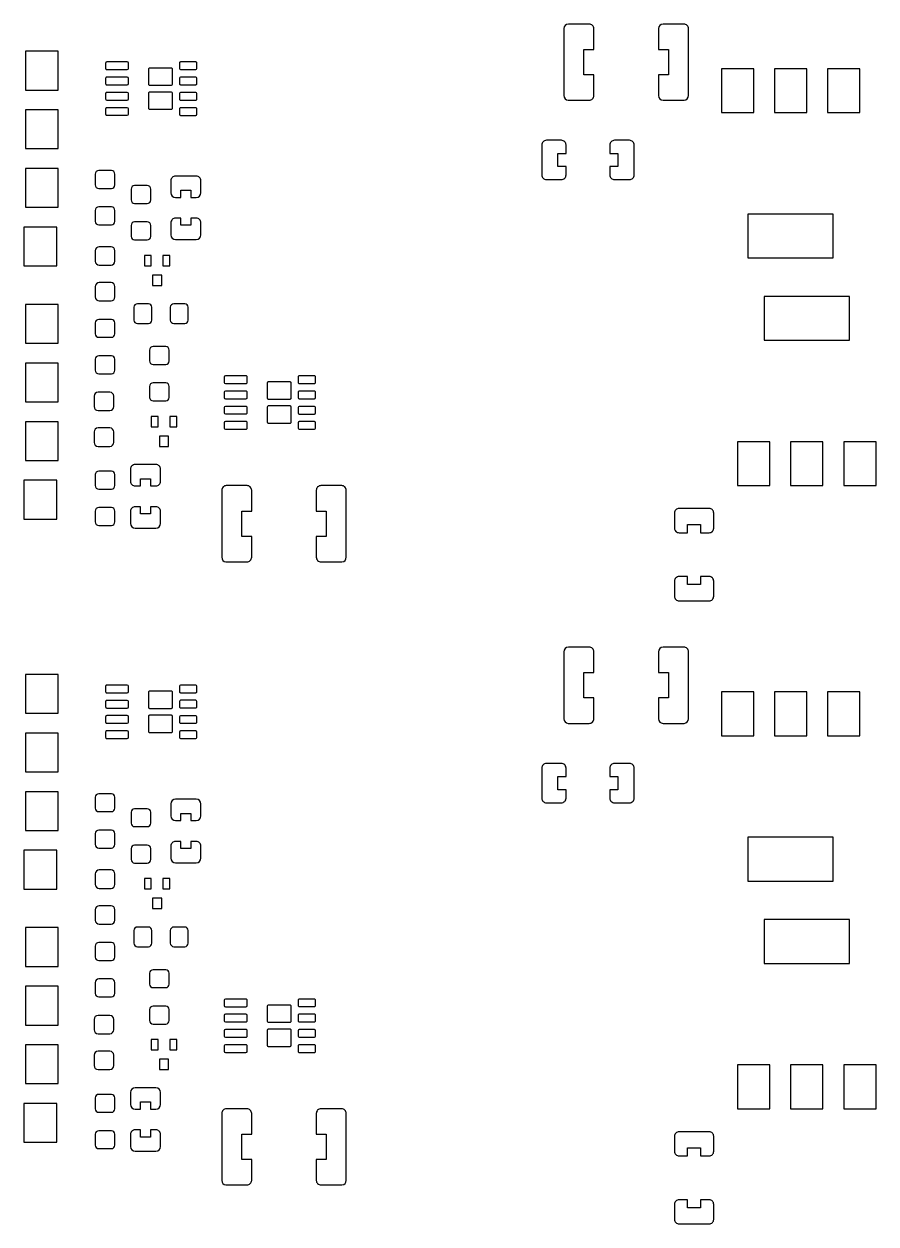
# Model space of a CAD drawing. Extents: x -210 to 210, y -160 to 160.
# Drawn here: x 91.3 to 128.2, y 26.4 to 78.4 of the extents above; entities that cross this region are included whole.
import ezdxf

# ---------------------------------------------------------------- set-up
doc = ezdxf.new("R2010")
doc.units = 0
doc.header["$MEASUREMENT"] = 0
doc.layers.get('0').update_dxf_attribs({"linetype": 'CONTINUOUS'})

msp = doc.modelspace()

# ---------------------------------------------------------------- linework, layer by layer
for points in [[(115.974004, 78.149995, 0.415094), (115.773994, 78.35), (115.773994, 78.35), (114.873994, 78.35), (114.873994, 78.35, 0.413671), (114.675, 78.149995), (114.675, 78.149995), (114.675, 75.25), (114.675, 75.25, 0.396248), (114.862002, 75.049995), (114.862002, 75.049995), (115.773994, 75.049995), (115.773994, 75.049995, 0.415101), (115.974004, 75.25), (115.974004, 75.25), (115.974004, 76.15), (115.974004, 76.15), (115.540996, 76.15), (115.540996, 76.15), (115.540996, 77.249995), (115.540996, 77.249995), (115.974004, 77.249995), (115.974004, 77.249995), (115.974004, 78.149995)], [(120.073994, 78.149995, 0.41508), (119.874004, 78.35), (119.874004, 78.35), (118.974004, 78.35), (118.974004, 78.35, 0.413671), (118.775, 78.149995), (118.775, 78.149995), (118.775, 77.249995), (118.775, 77.249995), (119.207998, 77.249995), (119.207998, 77.249995), (119.207998, 76.15), (119.207998, 76.15), (118.775, 76.15), (118.775, 76.15), (118.775, 75.25), (118.775, 75.25, 0.413678), (118.974004, 75.049995), (118.974004, 75.049995), (119.887002, 75.049995), (119.887002, 75.049995, 0.396233), (120.073994, 75.25), (120.073994, 75.25), (120.073994, 78.149995)], [(95.81, 76.655, 0.413956), (95.76, 76.705), (95.76, 76.705), (94.87, 76.705), (94.87, 76.705, 0.414357), (94.82, 76.655), (94.82, 76.655), (94.82, 76.425), (94.82, 76.425, 0.4145), (94.87, 76.375), (94.87, 76.375), (95.76, 76.375), (95.76, 76.375, 0.413899), (95.81, 76.425), (95.81, 76.425), (95.81, 76.655)], [(97.72, 76.393003, 0.414871), (97.67, 76.443003), (97.67, 76.443003), (96.727998, 76.443003), (96.727998, 76.443003, 0.41709), (96.677998, 76.393003), (96.677998, 76.393003), (96.677998, 75.75), (96.677998, 75.75, 0.416192), (96.727998, 75.7), (96.727998, 75.7), (97.67, 75.7), (97.67, 75.7, 0.413985), (97.72, 75.75), (97.72, 75.75), (97.72, 76.393003)], [(98.78, 76.656997, 0.416967), (98.73, 76.706997), (98.73, 76.706997), (98.07, 76.706997), (98.07, 76.706997, 0.417577), (98.02, 76.656997), (98.02, 76.656997), (98.02, 76.426997), (98.02, 76.426997, 0.411534), (98.07, 76.378003), (98.07, 76.378003), (98.73, 76.378003), (98.73, 76.378003, 0.410937), (98.78, 76.426997), (98.78, 76.426997), (98.78, 76.656997)], [(95.81, 75.995, 0.413899), (95.76, 76.045), (95.76, 76.045), (94.87, 76.045), (94.87, 76.045, 0.414299), (94.82, 75.995), (94.82, 75.995), (94.82, 75.765), (94.82, 75.765, 0.414557), (94.87, 75.715), (94.87, 75.715), (95.76, 75.715), (95.76, 75.715, 0.413956), (95.81, 75.765), (95.81, 75.765), (95.81, 75.995)], [(98.78, 75.998003, 0.411081), (98.73, 76.048003), (98.73, 76.048003), (98.07, 76.048003), (98.07, 76.048003, 0.411701), (98.02, 75.998003), (98.02, 75.998003), (98.02, 75.768003), (98.02, 75.768003, 0.417432), (98.07, 75.718003), (98.07, 75.718003), (98.73, 75.718003), (98.73, 75.718003, 0.416793), (98.78, 75.768003), (98.78, 75.768003), (98.78, 75.998003)], [(97.72, 75.35, 0.413956), (97.67, 75.4), (97.67, 75.4), (96.727998, 75.4), (96.727998, 75.4, 0.416221), (96.677998, 75.35), (96.677998, 75.35), (96.677998, 74.707002), (96.677998, 74.707002, 0.417148), (96.727998, 74.657002), (96.727998, 74.657002), (97.67, 74.657002), (97.67, 74.657002, 0.414843), (97.72, 74.707002), (97.72, 74.707002), (97.72, 75.35)], [(95.81, 75.335005, 0.413899), (95.76, 75.384995), (95.76, 75.384995), (94.87, 75.384995), (94.87, 75.384995, 0.414299), (94.82, 75.335005), (94.82, 75.335005), (94.82, 75.104995), (94.82, 75.104995, 0.414385), (94.87, 75.055005), (94.87, 75.055005), (95.76, 75.055005), (95.76, 75.055005, 0.41387), (95.81, 75.104995), (95.81, 75.104995), (95.81, 75.335005)], [(98.78, 75.332998, 0.411081), (98.73, 75.382998), (98.73, 75.382998), (98.07, 75.382998), (98.07, 75.382998, 0.411729), (98.02, 75.332998), (98.02, 75.332998), (98.02, 75.102998), (98.02, 75.102998, 0.4174), (98.07, 75.052002), (98.07, 75.052002), (98.73, 75.052002), (98.73, 75.052002, 0.416768), (98.78, 75.102998), (98.78, 75.102998), (98.78, 75.332998)], [(95.81, 74.675, 0.413899), (95.76, 74.725), (95.76, 74.725), (94.87, 74.725), (94.87, 74.725, 0.414328), (94.82, 74.675), (94.82, 74.675), (94.82, 74.445), (94.82, 74.445, 0.414442), (94.87, 74.395), (94.87, 74.395), (95.76, 74.395), (95.76, 74.395, 0.413871), (95.81, 74.445), (95.81, 74.445), (95.81, 74.675)], [(98.78, 74.671997, 0.416996), (98.73, 74.721997), (98.73, 74.721997), (98.07, 74.721997), (98.07, 74.721997, 0.417606), (98.02, 74.671997), (98.02, 74.671997), (98.02, 74.441997), (98.02, 74.441997, 0.411503), (98.07, 74.391997), (98.07, 74.391997), (98.73, 74.391997), (98.73, 74.391997, 0.410912), (98.78, 74.441997), (98.78, 74.441997), (98.78, 74.671997)], [(114.77, 73.11, 0.414364), (114.57, 73.310005), (114.57, 73.310005), (113.92, 73.310005), (113.92, 73.310005, 0.414421), (113.72, 73.11), (113.72, 73.11), (113.72, 71.81), (113.72, 71.81, 0.414414), (113.92, 71.609995), (113.92, 71.609995), (114.57, 71.609995), (114.57, 71.609995, 0.414364), (114.77, 71.81), (114.77, 71.81), (114.77, 72.177002), (114.77, 72.177002), (114.42, 72.177002), (114.42, 72.177002), (114.42, 72.742998), (114.42, 72.742998), (114.77, 72.742998), (114.77, 72.742998), (114.77, 73.11)], [(117.72, 73.11, 0.414392), (117.52, 73.310005), (117.52, 73.310005), (116.87, 73.310005), (116.87, 73.310005, 0.414414), (116.67, 73.11), (116.67, 73.11), (116.67, 72.742998), (116.67, 72.742998), (117.02, 72.742998), (117.02, 72.742998), (117.02, 72.177002), (117.02, 72.177002), (116.67, 72.177002), (116.67, 72.177002), (116.67, 71.81), (116.67, 71.81, 0.414392), (116.87, 71.609995), (116.87, 71.609995), (117.52, 71.609995), (117.52, 71.609995, 0.414385), (117.72, 71.81), (117.72, 71.81), (117.72, 73.11)], [(95.225, 71.85, 0.414147), (95.075, 71.999995), (95.075, 71.999995), (94.525, 71.999995), (94.525, 71.999995, 0.414309), (94.375, 71.85), (94.375, 71.85), (94.375, 71.374995), (94.375, 71.374995, 0.414271), (94.525, 71.225), (94.525, 71.225), (95.075, 71.225), (95.075, 71.225, 0.414109), (95.225, 71.374995), (95.225, 71.374995), (95.225, 71.85)], [(98.95, 71.562002, 0.415087), (98.75, 71.763003), (98.75, 71.763003), (97.85, 71.763003), (97.85, 71.763003, 0.415144), (97.65, 71.562002), (97.65, 71.562002), (97.65, 71.037002), (97.65, 71.037002, 0.413727), (97.85, 70.836997), (97.85, 70.836997), (98.082998, 70.836997), (98.082998, 70.836997), (98.082998, 71.145996), (98.082998, 71.145996), (98.517002, 71.145996), (98.517002, 71.145996), (98.517002, 70.836997), (98.517002, 70.836997), (98.75, 70.836997), (98.75, 70.836997, 0.413656), (98.95, 71.037002), (98.95, 71.037002), (98.95, 71.562002)], [(96.775, 71.2, 0.414175), (96.625, 71.35), (96.625, 71.35), (96.075, 71.35), (96.075, 71.35, 0.414233), (95.925, 71.2), (95.925, 71.2), (95.925, 70.725), (95.925, 70.725, 0.414233), (96.075, 70.575), (96.075, 70.575), (96.625, 70.575), (96.625, 70.575, 0.414147), (96.775, 70.725), (96.775, 70.725), (96.775, 71.2)], [(95.225, 70.275, 0.414147), (95.075, 70.424995), (95.075, 70.424995), (94.525, 70.424995), (94.525, 70.424995, 0.41429), (94.375, 70.275), (94.375, 70.275), (94.375, 69.799995), (94.375, 69.799995, 0.414271), (94.525, 69.65), (94.525, 69.65), (95.075, 69.65), (95.075, 69.65, 0.414128), (95.225, 69.799995), (95.225, 69.799995), (95.225, 70.275)], [(96.775, 69.625, 0.414137), (96.625, 69.775), (96.625, 69.775), (96.075, 69.775), (96.075, 69.775, 0.414252), (95.925, 69.625), (95.925, 69.625), (95.925, 69.15), (95.925, 69.15, 0.414261), (96.075, 69), (96.075, 69), (96.625, 69), (96.625, 69, 0.414156), (96.775, 69.15), (96.775, 69.15), (96.775, 69.625)], [(98.95, 69.737002, 0.415051), (98.75, 69.936997), (98.75, 69.936997), (98.517002, 69.936997), (98.517002, 69.936997), (98.517002, 69.628999), (98.517002, 69.628999), (98.082998, 69.628999), (98.082998, 69.628999), (98.082998, 69.936997), (98.082998, 69.936997), (97.85, 69.936997), (97.85, 69.936997, 0.415152), (97.65, 69.737002), (97.65, 69.737002), (97.65, 69.211997), (97.65, 69.211997, 0.413678), (97.85, 69.012998), (97.85, 69.012998), (98.75, 69.012998), (98.75, 69.012998, 0.413642), (98.95, 69.211997), (98.95, 69.211997), (98.95, 69.737002)], [(95.225, 68.525, 0.404353), (95.055996, 68.7), (95.055996, 68.7), (94.544004, 68.7), (94.544004, 68.7, 0.404418), (94.375, 68.525), (94.375, 68.525), (94.375, 68.075), (94.375, 68.075, 0.404418), (94.544004, 67.9), (94.544004, 67.9), (95.055996, 67.9), (95.055996, 67.9, 0.404336), (95.225, 68.075), (95.225, 68.075), (95.225, 68.525)], [(95.225, 66.974995, 0.404385), (95.055996, 67.149995), (95.055996, 67.149995), (94.544004, 67.149995), (94.544004, 67.149995, 0.404449), (94.375, 66.974995), (94.375, 66.974995), (94.375, 66.524995), (94.375, 66.524995, 0.404441), (94.544004, 66.35), (94.544004, 66.35), (95.055996, 66.35), (95.055996, 66.35, 0.404376), (95.225, 66.524995), (95.225, 66.524995), (95.225, 66.974995)], [(96.825, 66.074995, 0.414166), (96.675, 66.225), (96.675, 66.225), (96.2, 66.225), (96.2, 66.225, 0.414242), (96.05, 66.074995), (96.05, 66.074995), (96.05, 65.525005), (96.05, 65.525005, 0.414271), (96.2, 65.375), (96.2, 65.375), (96.675, 65.375), (96.675, 65.375, 0.414128), (96.825, 65.525005), (96.825, 65.525005), (96.825, 66.074995)], [(98.4, 66.074995, 0.414156), (98.25, 66.225), (98.25, 66.225), (97.775, 66.225), (97.775, 66.225, 0.414318), (97.625, 66.074995), (97.625, 66.074995), (97.625, 65.525005), (97.625, 65.525005, 0.414318), (97.775, 65.375), (97.775, 65.375), (98.25, 65.375), (98.25, 65.375, 0.414185), (98.4, 65.525005), (98.4, 65.525005), (98.4, 66.074995)], [(95.225, 65.399995, 0.414166), (95.075, 65.55), (95.075, 65.55), (94.525, 65.55), (94.525, 65.55, 0.41429), (94.375, 65.399995), (94.375, 65.399995), (94.375, 64.925), (94.375, 64.925, 0.41429), (94.525, 64.774995), (94.525, 64.774995), (95.075, 64.774995), (95.075, 64.774995, 0.414128), (95.225, 64.925), (95.225, 64.925), (95.225, 65.399995)], [(95.225, 63.824995, 0.414175), (95.075, 63.975), (95.075, 63.975), (94.525, 63.975), (94.525, 63.975, 0.41429), (94.375, 63.824995), (94.375, 63.824995), (94.375, 63.35), (94.375, 63.35, 0.414271), (94.525, 63.199995), (94.525, 63.199995), (95.075, 63.199995), (95.075, 63.199995, 0.414118), (95.225, 63.35), (95.225, 63.35), (95.225, 63.824995)], [(97.575, 64.225005, 0.414147), (97.425, 64.375), (97.425, 64.375), (96.875, 64.375), (96.875, 64.375, 0.414299), (96.725, 64.225005), (96.725, 64.225005), (96.725, 63.75), (96.725, 63.75, 0.414271), (96.875, 63.599995), (96.875, 63.599995), (97.425, 63.599995), (97.425, 63.599995, 0.414147), (97.575, 63.75), (97.575, 63.75), (97.575, 64.225005)], [(100.952002, 63.055, 0.416911), (100.902002, 63.105), (100.902002, 63.105), (100.011992, 63.105), (100.011992, 63.105, 0.41159), (99.961992, 63.055), (99.961992, 63.055), (99.961992, 62.825), (99.961992, 62.825, 0.411562), (100.011992, 62.775), (100.011992, 62.775), (100.902002, 62.775), (100.902002, 62.775, 0.416998), (100.952002, 62.825), (100.952002, 62.825), (100.952002, 63.055)], [(103.922002, 63.056997, 0.419945), (103.872002, 63.107998), (103.872002, 63.107998), (103.212002, 63.107998), (103.212002, 63.107998, 0.414582), (103.162002, 63.056997), (103.162002, 63.056997), (103.162002, 62.827998), (103.162002, 62.827998, 0.414272), (103.212002, 62.778003), (103.212002, 62.778003), (103.872002, 62.778003), (103.872002, 62.778003, 0.419856), (103.922002, 62.827998), (103.922002, 62.827998), (103.922002, 63.056997)], [(95.175, 62.225, 0.40436), (95.005996, 62.4), (95.005996, 62.4), (94.494004, 62.4), (94.494004, 62.4, 0.404425), (94.325, 62.225), (94.325, 62.225), (94.325, 61.775), (94.325, 61.775, 0.404417), (94.494004, 61.6), (94.494004, 61.6), (95.005996, 61.6), (95.005996, 61.6, 0.40436), (95.175, 61.775), (95.175, 61.775), (95.175, 62.225)], [(97.575, 62.650005, 0.414137), (97.425, 62.8), (97.425, 62.8), (96.875, 62.8), (96.875, 62.8, 0.414299), (96.725, 62.650005), (96.725, 62.650005), (96.725, 62.175), (96.725, 62.175, 0.414261), (96.875, 62.025), (96.875, 62.025), (97.425, 62.025), (97.425, 62.025, 0.414147), (97.575, 62.175), (97.575, 62.175), (97.575, 62.650005)], [(100.952002, 62.395, 0.416882), (100.902002, 62.445), (100.902002, 62.445), (100.011992, 62.445), (100.011992, 62.445, 0.41159), (99.961992, 62.395), (99.961992, 62.395), (99.961992, 62.165), (99.961992, 62.165, 0.411562), (100.011992, 62.115), (100.011992, 62.115), (100.902002, 62.115), (100.902002, 62.115, 0.416969), (100.952002, 62.165), (100.952002, 62.165), (100.952002, 62.395)], [(102.862002, 62.793003, 0.417784), (102.812002, 62.843003), (102.812002, 62.843003), (101.87, 62.843003), (101.87, 62.843003, 0.413954), (101.82, 62.793003), (101.82, 62.793003), (101.82, 62.15), (101.82, 62.15, 0.413214), (101.87, 62.1), (101.87, 62.1), (102.812002, 62.1), (102.812002, 62.1, 0.417172), (102.862002, 62.15), (102.862002, 62.15), (102.862002, 62.793003)], [(103.922002, 62.396997, 0.419943), (103.872002, 62.447002), (103.872002, 62.447002), (103.212002, 62.447002), (103.212002, 62.447002, 0.4145), (103.162002, 62.396997), (103.162002, 62.396997), (103.162002, 62.167002), (103.162002, 62.167002, 0.408588), (103.212002, 62.116997), (103.212002, 62.116997), (103.872002, 62.116997), (103.872002, 62.116997, 0.413987), (103.922002, 62.167002), (103.922002, 62.167002), (103.922002, 62.396997)], [(100.952002, 61.735, 0.417056), (100.902002, 61.785), (100.902002, 61.785), (100.011992, 61.785), (100.011992, 61.785, 0.411675), (99.961992, 61.735), (99.961992, 61.735), (99.961992, 61.505), (99.961992, 61.505, 0.411562), (100.011992, 61.455), (100.011992, 61.455), (100.902002, 61.455), (100.902002, 61.455, 0.416969), (100.952002, 61.505), (100.952002, 61.505), (100.952002, 61.735)], [(102.862002, 61.75, 0.416882), (102.812002, 61.8), (102.812002, 61.8), (101.87, 61.8), (101.87, 61.8, 0.4131), (101.82, 61.75), (101.82, 61.75), (101.82, 61.106997), (101.82, 61.106997, 0.413982), (101.87, 61.057002), (101.87, 61.057002), (102.812002, 61.057002), (102.812002, 61.057002, 0.418074), (102.862002, 61.106997), (102.862002, 61.106997), (102.862002, 61.75)], [(103.922002, 61.732998, 0.414073), (103.872002, 61.783003), (103.872002, 61.783003), (103.212002, 61.783003), (103.212002, 61.783003, 0.408868), (103.162002, 61.732998), (103.162002, 61.732998), (103.162002, 61.503003), (103.162002, 61.503003, 0.414385), (103.212002, 61.452998), (103.212002, 61.452998), (103.872002, 61.452998), (103.872002, 61.452998, 0.419973), (103.922002, 61.503003), (103.922002, 61.503003), (103.922002, 61.732998)], [(95.175, 60.675, 0.404353), (95.005996, 60.85), (95.005996, 60.85), (94.494004, 60.85), (94.494004, 60.85, 0.404393), (94.325, 60.675), (94.325, 60.675), (94.325, 60.225), (94.325, 60.225, 0.404393), (94.494004, 60.05), (94.494004, 60.05), (95.005996, 60.05), (95.005996, 60.05, 0.404329), (95.175, 60.225), (95.175, 60.225), (95.175, 60.675)], [(100.952002, 61.075, 0.416969), (100.902002, 61.125), (100.902002, 61.125), (100.011992, 61.125), (100.011992, 61.125, 0.411675), (99.961992, 61.075), (99.961992, 61.075), (99.961992, 60.845), (99.961992, 60.845, 0.411533), (100.011992, 60.795), (100.011992, 60.795), (100.902002, 60.795), (100.902002, 60.795, 0.417027), (100.952002, 60.845), (100.952002, 60.845), (100.952002, 61.075)], [(103.922002, 61.071997, 0.419943), (103.872002, 61.122002), (103.872002, 61.122002), (103.212002, 61.122002), (103.212002, 61.122002, 0.4145), (103.162002, 61.071997), (103.162002, 61.071997), (103.162002, 60.842002), (103.162002, 60.842002, 0.408616), (103.212002, 60.791997), (103.212002, 60.791997), (103.872002, 60.791997), (103.872002, 60.791997, 0.414072), (103.922002, 60.842002), (103.922002, 60.842002), (103.922002, 61.071997)], [(95.225, 58.825, 0.414156), (95.075, 58.975), (95.075, 58.975), (94.525, 58.975), (94.525, 58.975, 0.414309), (94.375, 58.825), (94.375, 58.825), (94.375, 58.35), (94.375, 58.35, 0.41428), (94.525, 58.2), (94.525, 58.2), (95.075, 58.2), (95.075, 58.2, 0.414118), (95.225, 58.35), (95.225, 58.35), (95.225, 58.825)], [(97.2, 59.062002, 0.415094), (97, 59.262002), (97, 59.262002), (96.1, 59.262002), (96.1, 59.262002, 0.415137), (95.9, 59.062002), (95.9, 59.062002), (95.9, 58.538003), (95.9, 58.538003, 0.415173), (96.1, 58.336997), (96.1, 58.336997), (96.332998, 58.336997), (96.332998, 58.336997), (96.332998, 58.646001), (96.332998, 58.646001), (96.767002, 58.646001), (96.767002, 58.646001), (96.767002, 58.336997), (96.767002, 58.336997), (97, 58.336997), (97, 58.336997, 0.415101), (97.2, 58.538003), (97.2, 58.538003), (97.2, 59.062002)], [(101.15, 58.15, 0.414364), (100.95, 58.35), (100.95, 58.35), (100.05, 58.35), (100.05, 58.35, 0.414371), (99.85, 58.15), (99.85, 58.15), (99.85, 55.25), (99.85, 55.25, 0.395536), (100.037002, 55.05), (100.037002, 55.05), (100.95, 55.05), (100.95, 55.05, 0.414364), (101.15, 55.25), (101.15, 55.25), (101.15, 56.15), (101.15, 56.15), (100.717002, 56.15), (100.717002, 56.15), (100.717002, 57.25), (100.717002, 57.25), (101.15, 57.25), (101.15, 57.25), (101.15, 58.15)], [(105.25, 58.15, 0.414392), (105.05, 58.35), (105.05, 58.35), (104.15, 58.35), (104.15, 58.35, 0.414371), (103.95, 58.15), (103.95, 58.15), (103.95, 57.25), (103.95, 57.25), (104.382998, 57.25), (104.382998, 57.25), (104.382998, 56.15), (104.382998, 56.15), (103.95, 56.15), (103.95, 56.15), (103.95, 55.25), (103.95, 55.25, 0.414385), (104.15, 55.05), (104.15, 55.05), (105.062998, 55.05), (105.062998, 55.05, 0.395426), (105.25, 55.25), (105.25, 55.25), (105.25, 58.15)], [(95.225, 57.25, 0.414147), (95.075, 57.4), (95.075, 57.4), (94.525, 57.4), (94.525, 57.4, 0.41429), (94.375, 57.25), (94.375, 57.25), (94.375, 56.775), (94.375, 56.775, 0.414309), (94.525, 56.625), (94.525, 56.625), (95.075, 56.625), (95.075, 56.625, 0.414118), (95.225, 56.775), (95.225, 56.775), (95.225, 57.25)], [(97.2, 57.236997, 0.415101), (97, 57.438003), (97, 57.438003), (96.767002, 57.438003), (96.767002, 57.438003), (96.767002, 57.128999), (96.767002, 57.128999), (96.332998, 57.128999), (96.332998, 57.128999), (96.332998, 57.438003), (96.332998, 57.438003), (96.1, 57.438003), (96.1, 57.438003, 0.415173), (95.9, 57.236997), (95.9, 57.236997), (95.9, 56.712002), (95.9, 56.712002, 0.413692), (96.1, 56.512998), (96.1, 56.512998), (97, 56.512998), (97, 56.512998, 0.413642), (97.2, 56.712002), (97.2, 56.712002), (97.2, 57.236997)], [(121.17, 57.16, 0.414407), (120.97, 57.36), (120.97, 57.36), (119.67, 57.36), (119.67, 57.36, 0.414421), (119.47, 57.16), (119.47, 57.16), (119.47, 56.51), (119.47, 56.51, 0.414414), (119.67, 56.31), (119.67, 56.31), (120.036992, 56.31), (120.036992, 56.31), (120.036992, 56.66), (120.036992, 56.66), (120.602998, 56.66), (120.602998, 56.66), (120.602998, 56.31), (120.602998, 56.31), (120.97, 56.31), (120.97, 56.31, 0.414392), (121.17, 56.51), (121.17, 56.51), (121.17, 57.16)], [(121.17, 54.21, 0.4144), (120.97, 54.41), (120.97, 54.41), (120.602998, 54.41), (120.602998, 54.41), (120.602998, 54.06), (120.602998, 54.06), (120.036992, 54.06), (120.036992, 54.06), (120.036992, 54.41), (120.036992, 54.41), (119.67, 54.41), (119.67, 54.41, 0.414414), (119.47, 54.21), (119.47, 54.21), (119.47, 53.56), (119.47, 53.56, 0.414421), (119.67, 53.36), (119.67, 53.36), (120.97, 53.36), (120.97, 53.36, 0.414407), (121.17, 53.56), (121.17, 53.56), (121.17, 54.21)], [(115.974004, 51.15, 0.415087), (115.773994, 51.35), (115.773994, 51.35), (114.873994, 51.35), (114.873994, 51.35, 0.413664), (114.675, 51.15), (114.675, 51.15), (114.675, 48.25), (114.675, 48.25, 0.396234), (114.862002, 48.05), (114.862002, 48.05), (115.773994, 48.05), (115.773994, 48.05, 0.415101), (115.974004, 48.25), (115.974004, 48.25), (115.974004, 49.15), (115.974004, 49.15), (115.540996, 49.15), (115.540996, 49.15), (115.540996, 50.25), (115.540996, 50.25), (115.974004, 50.25), (115.974004, 50.25), (115.974004, 51.15)], [(120.073994, 51.15, 0.415073), (119.874004, 51.35), (119.874004, 51.35), (118.974004, 51.35), (118.974004, 51.35, 0.413664), (118.775, 51.15), (118.775, 51.15), (118.775, 50.25), (118.775, 50.25), (119.207998, 50.25), (119.207998, 50.25), (119.207998, 49.15), (119.207998, 49.15), (118.775, 49.15), (118.775, 49.15), (118.775, 48.25), (118.775, 48.25, 0.413678), (118.974004, 48.05), (118.974004, 48.05), (119.887002, 48.05), (119.887002, 48.05, 0.396212), (120.073994, 48.25), (120.073994, 48.25), (120.073994, 51.15)], [(95.81, 49.655, 0.414042), (95.76, 49.705), (95.76, 49.705), (94.87, 49.705), (94.87, 49.705, 0.414471), (94.82, 49.655), (94.82, 49.655), (94.82, 49.425), (94.82, 49.425, 0.414442), (94.87, 49.375), (94.87, 49.375), (95.76, 49.375), (95.76, 49.375, 0.413842), (95.81, 49.425), (95.81, 49.425), (95.81, 49.655)], [(97.72, 49.392998, 0.414957), (97.67, 49.442998), (97.67, 49.442998), (96.727998, 49.442998), (96.727998, 49.442998, 0.417206), (96.677998, 49.392998), (96.677998, 49.392998), (96.677998, 48.75), (96.677998, 48.75, 0.416106), (96.727998, 48.7), (96.727998, 48.7), (97.67, 48.7), (97.67, 48.7, 0.413842), (97.72, 48.75), (97.72, 48.75), (97.72, 49.392998)], [(98.78, 49.657998, 0.411138), (98.73, 49.708003), (98.73, 49.708003), (98.07, 49.708003), (98.07, 49.708003, 0.411843), (98.02, 49.657998), (98.02, 49.657998), (98.02, 49.428003), (98.02, 49.428003, 0.417316), (98.07, 49.377998), (98.07, 49.377998), (98.73, 49.377998), (98.73, 49.377998, 0.416678), (98.78, 49.428003), (98.78, 49.428003), (98.78, 49.657998)], [(95.81, 48.995, 0.413985), (95.76, 49.045), (95.76, 49.045), (94.87, 49.045), (94.87, 49.045, 0.414414), (94.82, 48.995), (94.82, 48.995), (94.82, 48.765), (94.82, 48.765, 0.4145), (94.87, 48.715), (94.87, 48.715), (95.76, 48.715), (95.76, 48.715, 0.413899), (95.81, 48.765), (95.81, 48.765), (95.81, 48.995)], [(98.78, 48.997998, 0.411166), (98.73, 49.047998), (98.73, 49.047998), (98.07, 49.047998), (98.07, 49.047998, 0.411786), (98.02, 48.997998), (98.02, 48.997998), (98.02, 48.767998), (98.02, 48.767998, 0.417317), (98.07, 48.718003), (98.07, 48.718003), (98.73, 48.718003), (98.73, 48.718003, 0.416707), (98.78, 48.767998), (98.78, 48.767998), (98.78, 48.997998)], [(95.81, 48.335, 0.414071), (95.76, 48.385), (95.76, 48.385), (94.87, 48.385), (94.87, 48.385, 0.414528), (94.82, 48.335), (94.82, 48.335), (94.82, 48.105), (94.82, 48.105, 0.414528), (94.87, 48.055), (94.87, 48.055), (95.76, 48.055), (95.76, 48.055, 0.413899), (95.81, 48.105), (95.81, 48.105), (95.81, 48.335)], [(97.72, 48.35, 0.414013), (97.67, 48.4), (97.67, 48.4), (96.727998, 48.4), (96.727998, 48.4, 0.41625), (96.677998, 48.35), (96.677998, 48.35), (96.677998, 47.706997), (96.677998, 47.706997, 0.416916), (96.727998, 47.656997), (96.727998, 47.656997), (97.67, 47.656997), (97.67, 47.656997, 0.414642), (97.72, 47.706997), (97.72, 47.706997), (97.72, 48.35)], [(98.78, 48.332998, 0.411223), (98.73, 48.383003), (98.73, 48.383003), (98.07, 48.383003), (98.07, 48.383003, 0.411843), (98.02, 48.332998), (98.02, 48.332998), (98.02, 48.103003), (98.02, 48.103003, 0.417519), (98.07, 48.052998), (98.07, 48.052998), (98.73, 48.052998), (98.73, 48.052998, 0.416852), (98.78, 48.103003), (98.78, 48.103003), (98.78, 48.332998)], [(95.81, 47.675, 0.414071), (95.76, 47.725), (95.76, 47.725), (94.87, 47.725), (94.87, 47.725, 0.414528), (94.82, 47.675), (94.82, 47.675), (94.82, 47.445), (94.82, 47.445, 0.414528), (94.87, 47.395), (94.87, 47.395), (95.76, 47.395), (95.76, 47.395, 0.413899), (95.81, 47.445), (95.81, 47.445), (95.81, 47.675)], [(98.78, 47.672998, 0.411138), (98.73, 47.722998), (98.73, 47.722998), (98.07, 47.722998), (98.07, 47.722998, 0.411843), (98.02, 47.672998), (98.02, 47.672998), (98.02, 47.442002), (98.02, 47.442002, 0.411648), (98.07, 47.393003), (98.07, 47.393003), (98.73, 47.393003), (98.73, 47.393003, 0.410993), (98.78, 47.442002), (98.78, 47.442002), (98.78, 47.672998)], [(114.77, 46.11, 0.414385), (114.57, 46.31), (114.57, 46.31), (113.92, 46.31), (113.92, 46.31, 0.414421), (113.72, 46.11), (113.72, 46.11), (113.72, 44.81), (113.72, 44.81, 0.414414), (113.92, 44.61), (113.92, 44.61), (114.57, 44.61), (114.57, 44.61, 0.414378), (114.77, 44.81), (114.77, 44.81), (114.77, 45.177002), (114.77, 45.177002), (114.42, 45.177002), (114.42, 45.177002), (114.42, 45.742998), (114.42, 45.742998), (114.77, 45.742998), (114.77, 45.742998), (114.77, 46.11)], [(117.72, 46.11, 0.414392), (117.52, 46.31), (117.52, 46.31), (116.87, 46.31), (116.87, 46.31, 0.414421), (116.67, 46.11), (116.67, 46.11), (116.67, 45.742998), (116.67, 45.742998), (117.02, 45.742998), (117.02, 45.742998), (117.02, 45.177002), (117.02, 45.177002), (116.67, 45.177002), (116.67, 45.177002), (116.67, 44.81), (116.67, 44.81, 0.414407), (116.87, 44.61), (116.87, 44.61), (117.52, 44.61), (117.52, 44.61, 0.4144), (117.72, 44.81), (117.72, 44.81), (117.72, 46.11)], [(95.225, 44.85, 0.414156), (95.075, 45), (95.075, 45), (94.525, 45), (94.525, 45, 0.414309), (94.375, 44.85), (94.375, 44.85), (94.375, 44.375), (94.375, 44.375, 0.41428), (94.525, 44.225), (94.525, 44.225), (95.075, 44.225), (95.075, 44.225, 0.414118), (95.225, 44.375), (95.225, 44.375), (95.225, 44.85)], [(98.95, 44.562998, 0.413628), (98.75, 44.762002), (98.75, 44.762002), (97.85, 44.762002), (97.85, 44.762002, 0.413678), (97.65, 44.562998), (97.65, 44.562998), (97.65, 44.036997), (97.65, 44.036997, 0.413713), (97.85, 43.837002), (97.85, 43.837002), (98.082998, 43.837002), (98.082998, 43.837002), (98.082998, 44.146001), (98.082998, 44.146001), (98.517002, 44.146001), (98.517002, 44.146001), (98.517002, 43.837002), (98.517002, 43.837002), (98.75, 43.837002), (98.75, 43.837002, 0.413642), (98.95, 44.036997), (98.95, 44.036997), (98.95, 44.562998)], [(96.775, 44.2, 0.414156), (96.625, 44.35), (96.625, 44.35), (96.075, 44.35), (96.075, 44.35, 0.414261), (95.925, 44.2), (95.925, 44.2), (95.925, 43.725), (95.925, 43.725, 0.414261), (96.075, 43.575), (96.075, 43.575), (96.625, 43.575), (96.625, 43.575, 0.414156), (96.775, 43.725), (96.775, 43.725), (96.775, 44.2)], [(95.225, 43.275, 0.414137), (95.075, 43.425), (95.075, 43.425), (94.525, 43.425), (94.525, 43.425, 0.41429), (94.375, 43.275), (94.375, 43.275), (94.375, 42.8), (94.375, 42.8, 0.414299), (94.525, 42.65), (94.525, 42.65), (95.075, 42.65), (95.075, 42.65, 0.414137), (95.225, 42.8), (95.225, 42.8), (95.225, 43.275)], [(96.775, 42.625, 0.414147), (96.625, 42.775), (96.625, 42.775), (96.075, 42.775), (96.075, 42.775, 0.414242), (95.925, 42.625), (95.925, 42.625), (95.925, 42.15), (95.925, 42.15, 0.414271), (96.075, 42), (96.075, 42), (96.625, 42), (96.625, 42, 0.414156), (96.775, 42.15), (96.775, 42.15), (96.775, 42.625)], [(98.95, 42.737002, 0.415051), (98.75, 42.936997), (98.75, 42.936997), (98.517002, 42.936997), (98.517002, 42.936997), (98.517002, 42.628999), (98.517002, 42.628999), (98.082998, 42.628999), (98.082998, 42.628999), (98.082998, 42.936997), (98.082998, 42.936997), (97.85, 42.936997), (97.85, 42.936997, 0.415145), (97.65, 42.737002), (97.65, 42.737002), (97.65, 42.211997), (97.65, 42.211997, 0.413699), (97.85, 42.011997), (97.85, 42.011997), (98.75, 42.011997), (98.75, 42.011997, 0.413635), (98.95, 42.211997), (98.95, 42.211997), (98.95, 42.737002)], [(95.225, 41.525, 0.404353), (95.055996, 41.7), (95.055996, 41.7), (94.544004, 41.7), (94.544004, 41.7, 0.404418), (94.375, 41.525), (94.375, 41.525), (94.375, 41.075), (94.375, 41.075, 0.404434), (94.544004, 40.9), (94.544004, 40.9), (95.055996, 40.9), (95.055996, 40.9, 0.404329), (95.225, 41.075), (95.225, 41.075), (95.225, 41.525)], [(95.225, 39.974998, 0.404377), (95.055996, 40.150002), (95.055996, 40.150002), (94.544004, 40.150002), (94.544004, 40.150002, 0.404454), (94.375, 39.974998), (94.375, 39.974998), (94.375, 39.524998), (94.375, 39.524998, 0.404449), (94.544004, 39.35), (94.544004, 39.35), (95.055996, 39.35), (95.055996, 39.35, 0.404384), (95.225, 39.524998), (95.225, 39.524998), (95.225, 39.974998)], [(96.825, 39.074998, 0.41419), (96.675, 39.225), (96.675, 39.225), (96.2, 39.225), (96.2, 39.225, 0.414242), (96.05, 39.074998), (96.05, 39.074998), (96.05, 38.525), (96.05, 38.525, 0.414261), (96.2, 38.375002), (96.2, 38.375002), (96.675, 38.375002), (96.675, 38.375002, 0.414128), (96.825, 38.525), (96.825, 38.525), (96.825, 39.074998)], [(98.4, 39.074998, 0.41418), (98.25, 39.225), (98.25, 39.225), (97.775, 39.225), (97.775, 39.225, 0.414314), (97.625, 39.074998), (97.625, 39.074998), (97.625, 38.525), (97.625, 38.525, 0.414309), (97.775, 38.375002), (97.775, 38.375002), (98.25, 38.375002), (98.25, 38.375002, 0.414175), (98.4, 38.525), (98.4, 38.525), (98.4, 39.074998)], [(95.225, 38.399998, 0.414161), (95.075, 38.55), (95.075, 38.55), (94.525, 38.55), (94.525, 38.55, 0.414285), (94.375, 38.399998), (94.375, 38.399998), (94.375, 37.925002), (94.375, 37.925002, 0.41429), (94.525, 37.774998), (94.525, 37.774998), (95.075, 37.774998), (95.075, 37.774998, 0.414128), (95.225, 37.925002), (95.225, 37.925002), (95.225, 38.399998)], [(95.225, 36.825002, 0.414142), (95.075, 36.975), (95.075, 36.975), (94.525, 36.975), (94.525, 36.975, 0.414276), (94.375, 36.825002), (94.375, 36.825002), (94.375, 36.35), (94.375, 36.35, 0.414285), (94.525, 36.199998), (94.525, 36.199998), (95.075, 36.199998), (95.075, 36.199998, 0.414128), (95.225, 36.35), (95.225, 36.35), (95.225, 36.825002)], [(97.575, 37.225, 0.414156), (97.425, 37.375), (97.425, 37.375), (96.875, 37.375), (96.875, 37.375, 0.414299), (96.725, 37.225), (96.725, 37.225), (96.725, 36.75), (96.725, 36.75, 0.414261), (96.875, 36.6), (96.875, 36.6), (97.425, 36.6), (97.425, 36.6, 0.414147), (97.575, 36.75), (97.575, 36.75), (97.575, 37.225)], [(100.952002, 36.054998, 0.416897), (100.902002, 36.105), (100.902002, 36.105), (100.011992, 36.105), (100.011992, 36.105, 0.411604), (99.961992, 36.054998), (99.961992, 36.054998), (99.961992, 35.825), (99.961992, 35.825, 0.411477), (100.011992, 35.774998), (100.011992, 35.774998), (100.902002, 35.774998), (100.902002, 35.774998, 0.416954), (100.952002, 35.825), (100.952002, 35.825), (100.952002, 36.054998)], [(103.922002, 36.057, 0.41993), (103.872002, 36.107998), (103.872002, 36.107998), (103.212002, 36.107998), (103.212002, 36.107998, 0.414582), (103.162002, 36.057), (103.162002, 36.057), (103.162002, 35.827998), (103.162002, 35.827998, 0.414258), (103.212002, 35.778), (103.212002, 35.778), (103.872002, 35.778), (103.872002, 35.778, 0.419841), (103.922002, 35.827998), (103.922002, 35.827998), (103.922002, 36.057)], [(95.175, 35.225, 0.404353), (95.005996, 35.4), (95.005996, 35.4), (94.494004, 35.4), (94.494004, 35.4, 0.404429), (94.325, 35.225), (94.325, 35.225), (94.325, 34.775), (94.325, 34.775, 0.404409), (94.494004, 34.6), (94.494004, 34.6), (95.005996, 34.6), (95.005996, 34.6, 0.404372), (95.175, 34.775), (95.175, 34.775), (95.175, 35.225)], [(97.575, 35.65, 0.414152), (97.425, 35.8), (97.425, 35.8), (96.875, 35.8), (96.875, 35.8, 0.414299), (96.725, 35.65), (96.725, 35.65), (96.725, 35.175), (96.725, 35.175, 0.414261), (96.875, 35.025), (96.875, 35.025), (97.425, 35.025), (97.425, 35.025, 0.414147), (97.575, 35.175), (97.575, 35.175), (97.575, 35.65)], [(100.952002, 35.395, 0.416882), (100.902002, 35.445), (100.902002, 35.445), (100.011992, 35.445), (100.011992, 35.445, 0.411604), (99.961992, 35.395), (99.961992, 35.395), (99.961992, 35.165), (99.961992, 35.165, 0.411576), (100.011992, 35.115), (100.011992, 35.115), (100.902002, 35.115), (100.902002, 35.115, 0.416969), (100.952002, 35.165), (100.952002, 35.165), (100.952002, 35.395)], [(102.862002, 35.792998, 0.417784), (102.812002, 35.843), (102.812002, 35.843), (101.87, 35.843), (101.87, 35.843, 0.413996), (101.82, 35.792998), (101.82, 35.792998), (101.82, 35.15), (101.82, 35.15, 0.4132), (101.87, 35.099998), (101.87, 35.099998), (102.812002, 35.099998), (102.812002, 35.099998, 0.417171), (102.862002, 35.15), (102.862002, 35.15), (102.862002, 35.792998)], [(103.922002, 35.397, 0.419887), (103.872002, 35.448), (103.872002, 35.448), (103.212002, 35.448), (103.212002, 35.448, 0.414512), (103.162002, 35.397), (103.162002, 35.397), (103.162002, 35.168), (103.162002, 35.168, 0.414356), (103.212002, 35.117), (103.212002, 35.117), (103.872002, 35.117), (103.872002, 35.117, 0.419887), (103.922002, 35.168), (103.922002, 35.168), (103.922002, 35.397)], [(100.952002, 34.735002, 0.417056), (100.902002, 34.784998), (100.902002, 34.784998), (100.011992, 34.784998), (100.011992, 34.784998, 0.411675), (99.961992, 34.735002), (99.961992, 34.735002), (99.961992, 34.504998), (99.961992, 34.504998, 0.411548), (100.011992, 34.455002), (100.011992, 34.455002), (100.902002, 34.455002), (100.902002, 34.455002, 0.416955), (100.952002, 34.504998), (100.952002, 34.504998), (100.952002, 34.735002)], [(102.862002, 34.75, 0.416868), (102.812002, 34.8), (102.812002, 34.8), (101.87, 34.8), (101.87, 34.8, 0.4131), (101.82, 34.75), (101.82, 34.75), (101.82, 34.107), (101.82, 34.107, 0.413982), (101.87, 34.057), (101.87, 34.057), (102.812002, 34.057), (102.812002, 34.057, 0.418074), (102.862002, 34.107), (102.862002, 34.107), (102.862002, 34.75)], [(103.922002, 34.733, 0.414045), (103.872002, 34.782998), (103.872002, 34.782998), (103.212002, 34.782998), (103.212002, 34.782998, 0.408783), (103.162002, 34.733), (103.162002, 34.733), (103.162002, 34.502), (103.162002, 34.502, 0.408547), (103.212002, 34.453), (103.212002, 34.453), (103.872002, 34.453), (103.872002, 34.453, 0.414028), (103.922002, 34.502), (103.922002, 34.502), (103.922002, 34.733)], [(95.175, 33.675, 0.404325), (95.005996, 33.85), (95.005996, 33.85), (94.494004, 33.85), (94.494004, 33.85, 0.404393), (94.325, 33.675), (94.325, 33.675), (94.325, 33.225), (94.325, 33.225, 0.404397), (94.494004, 33.05), (94.494004, 33.05), (95.005996, 33.05), (95.005996, 33.05, 0.404344), (95.175, 33.225), (95.175, 33.225), (95.175, 33.675)], [(100.952002, 34.075, 0.417056), (100.902002, 34.125), (100.902002, 34.125), (100.011992, 34.125), (100.011992, 34.125, 0.411675), (99.961992, 34.075), (99.961992, 34.075), (99.961992, 33.845), (99.961992, 33.845, 0.411619), (100.011992, 33.795), (100.011992, 33.795), (100.902002, 33.795), (100.902002, 33.795, 0.416998), (100.952002, 33.845), (100.952002, 33.845), (100.952002, 34.075)], [(103.922002, 34.072, 0.41993), (103.872002, 34.123), (103.872002, 34.123), (103.212002, 34.123), (103.212002, 34.123, 0.414568), (103.162002, 34.072), (103.162002, 34.072), (103.162002, 33.843), (103.162002, 33.843, 0.414398), (103.212002, 33.792), (103.212002, 33.792), (103.872002, 33.792), (103.872002, 33.792, 0.419988), (103.922002, 33.843), (103.922002, 33.843), (103.922002, 34.072)], [(97.2, 32.063, 0.413627), (97, 32.263), (97, 32.263), (96.1, 32.263), (96.1, 32.263, 0.413692), (95.9, 32.063), (95.9, 32.063), (95.9, 31.537), (95.9, 31.537, 0.413699), (96.1, 31.337), (96.1, 31.337), (96.332998, 31.337), (96.332998, 31.337), (96.332998, 31.645999), (96.332998, 31.645999), (96.767002, 31.645999), (96.767002, 31.645999), (96.767002, 31.337), (96.767002, 31.337), (97, 31.337), (97, 31.337, 0.413606), (97.2, 31.537), (97.2, 31.537), (97.2, 32.063)], [(95.225, 31.824998, 0.414171), (95.075, 31.975), (95.075, 31.975), (94.525, 31.975), (94.525, 31.975, 0.414314), (94.375, 31.824998), (94.375, 31.824998), (94.375, 31.350002), (94.375, 31.350002, 0.41429), (94.525, 31.2), (94.525, 31.2), (95.075, 31.2), (95.075, 31.2, 0.414099), (95.225, 31.350002), (95.225, 31.350002), (95.225, 31.824998)], [(101.15, 31.15, 0.414357), (100.95, 31.350002), (100.95, 31.350002), (100.05, 31.350002), (100.05, 31.350002, 0.414375), (99.85, 31.15), (99.85, 31.15), (99.85, 28.25), (99.85, 28.25, 0.395552), (100.037002, 28.05), (100.037002, 28.05), (100.95, 28.05), (100.95, 28.05, 0.41436), (101.15, 28.25), (101.15, 28.25), (101.15, 29.15), (101.15, 29.15), (100.717002, 29.15), (100.717002, 29.15), (100.717002, 30.25), (100.717002, 30.25), (101.15, 30.25), (101.15, 30.25), (101.15, 31.15)], [(105.25, 31.15, 0.4144), (105.05, 31.350002), (105.05, 31.350002), (104.15, 31.350002), (104.15, 31.350002, 0.414375), (103.95, 31.15), (103.95, 31.15), (103.95, 30.25), (103.95, 30.25), (104.382998, 30.25), (104.382998, 30.25), (104.382998, 29.15), (104.382998, 29.15), (103.95, 29.15), (103.95, 29.15), (103.95, 28.25), (103.95, 28.25, 0.414396), (104.15, 28.05), (104.15, 28.05), (105.062998, 28.05), (105.062998, 28.05, 0.395439), (105.25, 28.25), (105.25, 28.25), (105.25, 31.15)], [(95.225, 30.25, 0.414147), (95.075, 30.4), (95.075, 30.4), (94.525, 30.4), (94.525, 30.4, 0.41429), (94.375, 30.25), (94.375, 30.25), (94.375, 29.775), (94.375, 29.775, 0.414309), (94.525, 29.625), (94.525, 29.625), (95.075, 29.625), (95.075, 29.625, 0.414118), (95.225, 29.775), (95.225, 29.775), (95.225, 30.25)], [(97.2, 30.237, 0.415055), (97, 30.437), (97, 30.437), (96.767002, 30.437), (96.767002, 30.437), (96.767002, 30.129001), (96.767002, 30.129001), (96.332998, 30.129001), (96.332998, 30.129001), (96.332998, 30.437), (96.332998, 30.437), (96.1, 30.437), (96.1, 30.437, 0.415141), (95.9, 30.237), (95.9, 30.237), (95.9, 29.712), (95.9, 29.712, 0.413695), (96.1, 29.512), (96.1, 29.512), (97, 29.512), (97, 29.512, 0.413649), (97.2, 29.712), (97.2, 29.712), (97.2, 30.237)], [(121.17, 30.16, 0.4144), (120.97, 30.36), (120.97, 30.36), (119.67, 30.36), (119.67, 30.36, 0.414414), (119.47, 30.16), (119.47, 30.16), (119.47, 29.51), (119.47, 29.51, 0.414403), (119.67, 29.31), (119.67, 29.31), (120.036992, 29.31), (120.036992, 29.31), (120.036992, 29.66), (120.036992, 29.66), (120.602998, 29.66), (120.602998, 29.66), (120.602998, 29.31), (120.602998, 29.31), (120.97, 29.31), (120.97, 29.31, 0.414389), (121.17, 29.51), (121.17, 29.51), (121.17, 30.16)], [(121.17, 27.21, 0.414375), (120.97, 27.41), (120.97, 27.41), (120.602998, 27.41), (120.602998, 27.41), (120.602998, 27.06), (120.602998, 27.06), (120.036992, 27.06), (120.036992, 27.06), (120.036992, 27.41), (120.036992, 27.41), (119.67, 27.41), (119.67, 27.41, 0.414392), (119.47, 27.21), (119.47, 27.21), (119.47, 26.56), (119.47, 26.56, 0.414417), (119.67, 26.36), (119.67, 26.36), (120.97, 26.36), (120.97, 26.36, 0.414414), (121.17, 26.56), (121.17, 26.56), (121.17, 27.21)]]:
    msp.add_lwpolyline(points, format="xyb")
for points in [[(92.765, 77.17), (91.345, 77.17), (91.345, 77.17), (91.345, 75.49), (91.345, 75.49), (92.765, 75.49), (92.765, 75.49), (92.765, 77.17)], [(122.9, 76.412002), (121.5, 76.412002), (121.5, 76.412002), (121.5, 74.511997), (121.5, 74.511997), (122.9, 74.511997), (122.9, 74.511997), (122.9, 76.412002)], [(125.2, 76.412002), (123.8, 76.412002), (123.8, 76.412002), (123.8, 74.511997), (123.8, 74.511997), (125.2, 74.511997), (125.2, 74.511997), (125.2, 76.412002)], [(127.5, 76.412002), (126.1, 76.412002), (126.1, 76.412002), (126.1, 74.511997), (126.1, 74.511997), (127.5, 74.511997), (127.5, 74.511997), (127.5, 76.412002)], [(92.765, 74.63), (91.345, 74.63), (91.345, 74.63), (91.345, 72.95), (91.345, 72.95), (92.765, 72.95), (92.765, 72.95), (92.765, 74.63)], [(92.765, 72.09), (91.345, 72.09), (91.345, 72.09), (91.345, 70.41), (91.345, 70.41), (92.765, 70.41), (92.765, 70.41), (92.765, 72.09)], [(126.35, 70.111997), (122.65, 70.111997), (122.65, 70.111997), (122.65, 68.212002), (122.65, 68.212002), (126.35, 68.212002), (126.35, 68.212002), (126.35, 70.111997)], [(92.705, 69.55), (91.285, 69.55), (91.285, 69.55), (91.285, 67.87), (91.285, 67.87), (92.705, 67.87), (92.705, 67.87), (92.705, 69.55)], [(96.8, 68.325), (96.5, 68.325), (96.5, 68.325), (96.5, 67.875), (96.5, 67.875), (96.8, 67.875), (96.8, 67.875), (96.8, 68.325)], [(97.6, 68.325), (97.3, 68.325), (97.3, 68.325), (97.3, 67.875), (97.3, 67.875), (97.6, 67.875), (97.6, 67.875), (97.6, 68.325)], [(97.25, 67.475), (96.85, 67.475), (96.85, 67.475), (96.85, 67.025), (96.85, 67.025), (97.25, 67.025), (97.25, 67.025), (97.25, 67.475)], [(127.05, 66.55), (123.35, 66.55), (123.35, 66.55), (123.35, 64.65), (123.35, 64.65), (127.05, 64.65), (127.05, 64.65), (127.05, 66.55)], [(92.765, 66.200005), (91.345, 66.200005), (91.345, 66.200005), (91.345, 64.52), (91.345, 64.52), (92.765, 64.52), (92.765, 64.52), (92.765, 66.200005)], [(92.765, 63.660005), (91.345, 63.660005), (91.345, 63.660005), (91.345, 61.98), (91.345, 61.98), (92.765, 61.98), (92.765, 61.98), (92.765, 63.660005)], [(97.1, 61.35), (96.8, 61.35), (96.8, 61.35), (96.8, 60.9), (96.8, 60.9), (97.1, 60.9), (97.1, 60.9), (97.1, 61.35)], [(97.9, 61.35), (97.6, 61.35), (97.6, 61.35), (97.6, 60.9), (97.6, 60.9), (97.9, 60.9), (97.9, 60.9), (97.9, 61.35)], [(92.765, 61.12), (91.345, 61.12), (91.345, 61.12), (91.345, 59.44), (91.345, 59.44), (92.765, 59.44), (92.765, 59.44), (92.765, 61.12)], [(97.55, 60.5), (97.15, 60.5), (97.15, 60.5), (97.15, 60.05), (97.15, 60.05), (97.55, 60.05), (97.55, 60.05), (97.55, 60.5)], [(123.6, 60.25), (122.2, 60.25), (122.2, 60.25), (122.2, 58.35), (122.2, 58.35), (123.6, 58.35), (123.6, 58.35), (123.6, 60.25)], [(125.9, 60.25), (124.5, 60.25), (124.5, 60.25), (124.5, 58.35), (124.5, 58.35), (125.9, 58.35), (125.9, 58.35), (125.9, 60.25)], [(128.19999, 60.25), (126.8, 60.25), (126.8, 60.25), (126.8, 58.35), (126.8, 58.35), (128.19999, 58.35), (128.19999, 58.35), (128.19999, 60.25)], [(92.705, 58.58), (91.285, 58.58), (91.285, 58.58), (91.285, 56.9), (91.285, 56.9), (92.705, 56.9), (92.705, 56.9), (92.705, 58.58)], [(92.765, 50.17), (91.345, 50.17), (91.345, 50.17), (91.345, 48.49), (91.345, 48.49), (92.765, 48.49), (92.765, 48.49), (92.765, 50.17)], [(122.9, 49.412998), (121.5, 49.412998), (121.5, 49.412998), (121.5, 47.513003), (121.5, 47.513003), (122.9, 47.513003), (122.9, 47.513003), (122.9, 49.412998)], [(125.2, 49.412998), (123.8, 49.412998), (123.8, 49.412998), (123.8, 47.513003), (123.8, 47.513003), (125.2, 47.513003), (125.2, 47.513003), (125.2, 49.412998)], [(127.5, 49.412998), (126.1, 49.412998), (126.1, 49.412998), (126.1, 47.513003), (126.1, 47.513003), (127.5, 47.513003), (127.5, 47.513003), (127.5, 49.412998)], [(92.765, 47.63), (91.345, 47.63), (91.345, 47.63), (91.345, 45.95), (91.345, 45.95), (92.765, 45.95), (92.765, 45.95), (92.765, 47.63)], [(92.765, 45.09), (91.345, 45.09), (91.345, 45.09), (91.345, 43.41), (91.345, 43.41), (92.765, 43.41), (92.765, 43.41), (92.765, 45.09)], [(126.35, 43.113003), (122.65, 43.113003), (122.65, 43.113003), (122.65, 41.212002), (122.65, 41.212002), (126.35, 41.212002), (126.35, 41.212002), (126.35, 43.113003)], [(92.705, 42.55), (91.285, 42.55), (91.285, 42.55), (91.285, 40.87), (91.285, 40.87), (92.705, 40.87), (92.705, 40.87), (92.705, 42.55)], [(96.8, 41.325), (96.5, 41.325), (96.5, 41.325), (96.5, 40.875), (96.5, 40.875), (96.8, 40.875), (96.8, 40.875), (96.8, 41.325)], [(97.6, 41.325), (97.3, 41.325), (97.3, 41.325), (97.3, 40.875), (97.3, 40.875), (97.6, 40.875), (97.6, 40.875), (97.6, 41.325)], [(97.25, 40.475), (96.85, 40.475), (96.85, 40.475), (96.85, 40.025), (96.85, 40.025), (97.25, 40.025), (97.25, 40.025), (97.25, 40.475)], [(127.05, 39.55), (123.35, 39.55), (123.35, 39.55), (123.35, 37.65), (123.35, 37.65), (127.05, 37.65), (127.05, 37.65), (127.05, 39.55)], [(92.765, 39.2), (91.345, 39.2), (91.345, 39.2), (91.345, 37.52), (91.345, 37.52), (92.765, 37.52), (92.765, 37.52), (92.765, 39.2)], [(92.765, 36.66), (91.345, 36.66), (91.345, 36.66), (91.345, 34.98), (91.345, 34.98), (92.765, 34.98), (92.765, 34.98), (92.765, 36.66)], [(97.1, 34.35), (96.8, 34.35), (96.8, 34.35), (96.8, 33.9), (96.8, 33.9), (97.1, 33.9), (97.1, 33.9), (97.1, 34.35)], [(97.9, 34.35), (97.6, 34.35), (97.6, 34.35), (97.6, 33.9), (97.6, 33.9), (97.9, 33.9), (97.9, 33.9), (97.9, 34.35)], [(92.765, 34.12), (91.345, 34.12), (91.345, 34.12), (91.345, 32.44), (91.345, 32.44), (92.765, 32.44), (92.765, 32.44), (92.765, 34.12)], [(97.55, 33.5), (97.15, 33.5), (97.15, 33.5), (97.15, 33.05), (97.15, 33.05), (97.55, 33.05), (97.55, 33.05), (97.55, 33.5)], [(123.6, 33.25), (122.2, 33.25), (122.2, 33.25), (122.2, 31.350002), (122.2, 31.350002), (123.6, 31.350002), (123.6, 31.350002), (123.6, 33.25)], [(125.9, 33.25), (124.5, 33.25), (124.5, 33.25), (124.5, 31.350002), (124.5, 31.350002), (125.9, 31.350002), (125.9, 31.350002), (125.9, 33.25)], [(128.19999, 33.25), (126.8, 33.25), (126.8, 33.25), (126.8, 31.350002), (126.8, 31.350002), (128.19999, 31.350002), (128.19999, 31.350002), (128.19999, 33.25)], [(92.705, 31.58), (91.285, 31.58), (91.285, 31.58), (91.285, 29.9), (91.285, 29.9), (92.705, 29.9), (92.705, 29.9), (92.705, 31.58)]]:
    msp.add_lwpolyline(points)

doc.saveas('drawing.dxf')
